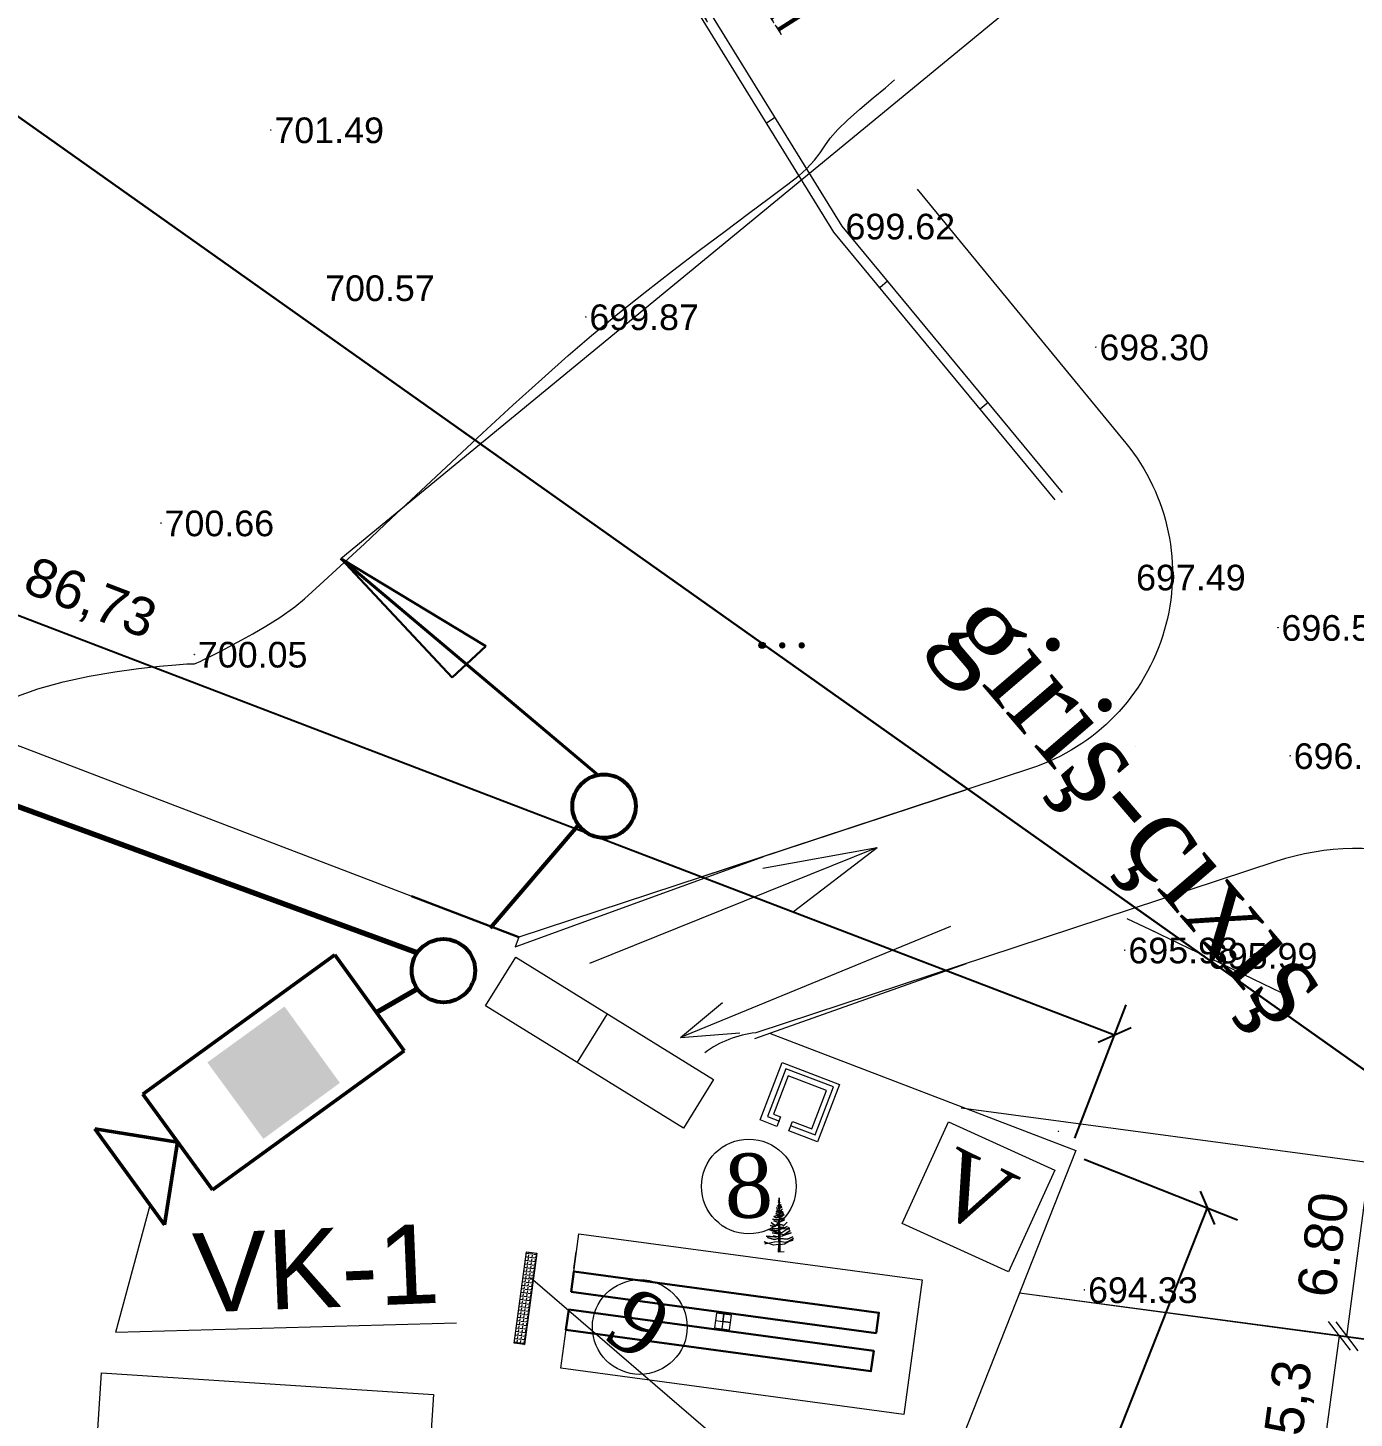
# Model space of a CAD drawing. Header units: feet. Extents: x 3381 to 682707, y 675186 to 4374675.
# Drawn here: x 680679.6 to 680731.3, y 4372546.6 to 4372600.8 of the extents above; entities that cross this region are included whole.
import ezdxf

# ---------------------------------------------------------------- set-up
doc = ezdxf.new("R2010")
doc.units = ezdxf.units.FT
doc.header["$MEASUREMENT"] = 0
doc.header["$PDMODE"] = 34
doc.header["$PDSIZE"] = 0.01
doc.linetypes.add('DUZ', pattern=[0])
doc.layers.get('0').update_dxf_attribs({"linetype": 'CONTINUOUS'})
doc.layers.get('Defpoints').update_dxf_attribs({"linetype": 'CONTINUOUS'})
for name, color, linetype in [('0_Point_Height', 2, 'CONTINUOUS'), ('0_Point_Point', 7, 'CONTINUOUS'), ('Aqaclar', 3, 'CONTINUOUS'), ('col bitkisi', 7, 'CONTINUOUS'), ('Layer8', 7, 'CONTINUOUS'), ('Lep-Stolb', 7, 'CONTINUOUS'), ('ramka', 7, 'CONTINUOUS'), ('Yazilar', 7, 'CONTINUOUS'), ('yol', 7, 'CONTINUOUS')]:
    doc.layers.add(name, color=color, linetype=linetype)
doc.layers.add('_cp_basic_Shtamp_0.5', color=7, linetype='CONTINUOUS', lineweight=50)
doc.layers.add('ANA HORIZONTAL', color=24, linetype='CONTINUOUS', lineweight=30)
doc.styles.add('ARİAL', font='arial.ttf')
doc.styles.get("Standard").update_dxf_attribs({"font": 'arial.ttf', "height": 1.5})
doc.styles.add('style5', font='arialazlat.ttf', dxfattribs={"height": 400})
doc.dimstyles.new('ISO-25', dxfattribs={"dimtxt": 1.5, "dimasz": 1, "dimexe": 1.25, "dimexo": 0.625, "dimtad": 1, "dimtxsty": 'Standard', "dimblk": 'OBLIQUE', "dimcen": 2.5, "dimadec": 0, "dimazin": 0, "dimtfac": 1, "dimtmove": 0, "dimatfit": 3, "dimldrblk": 'OBLIQUE', "dimfxl": 1, "dimarcsym": 0})

# ---------------------------------------------------------------- blocks, each defined once
blk = doc.blocks.new('gho09')
at = {"layer": 'yol', "lineweight": 20, "ltscale": 0.4}
h = blk.add_hatch(dxfattribs=at)
h.set_pattern_fill('ANGLE', color=256, scale=0.02)
h.set_pattern_definition([(0, (0, 0), (0, 0.1397), [0.1016, -0.0381]), (90, (0, 0), (-0.1397, 0), [0.1016, -0.0381])])
h.paths.add_polyline_path([(6099.173, 5735.746), (6095.576, 5735.746), (6095.576, 5736.146), (6099.173, 5736.146)])
for points in [[(6099.173, 5735.746), (6095.576, 5735.746), (6095.576, 5736.146), (6099.173, 5736.146)], [(6097.791, 5728.494), (6097.225, 5728.494), (6097.225, 5727.904), (6097.791, 5727.904)]]:
    blk.add_lwpolyline(points, close=True, dxfattribs=at)
at = {"layer": 'yol', "lineweight": 30, "ltscale": 0.4}
for points in [[(6096.362, 5734.218), (6096.362, 5722.218), (6097.162, 5722.218), (6097.162, 5734.218)], [(6097.862, 5734.218), (6097.862, 5722.218), (6098.662, 5722.218), (6098.662, 5734.218)]]:
    blk.add_lwpolyline(points, close=True, dxfattribs=at)
at = {"layer": 'yol', "lineweight": 20, "ltscale": 0.4}
blk.add_lwpolyline([(6097.508, 5728.494), (6097.508, 5727.904), (6097.508, 5728.199), (6097.791, 5728.199), (6097.225, 5728.199)], dxfattribs=at)
blk = doc.blocks.new('_Oblique')
at = {"color": 0, "linetype": 'ByBlock', "lineweight": -2}
blk.add_line((-0.5, -0.5), (0.5, 0.5), dxfattribs=at)
blk = doc.blocks.new('*D24')
at = {"color": 0, "lineweight": -2, "transparency": 16777216}
for p, q in [((680720.752, 4372556.705), (680726.726, 4372554.344)), ((680693.564, 4372473.803), (680725.564, 4372554.803)), ((680688.752, 4372475.705), (680694.726, 4372473.344))]:
    blk.add_line(p, q, dxfattribs=at)
at = {"layer": 'Defpoints', "color": 0, "lineweight": 30, "transparency": 16777216}
for p in [(680720.171, 4372556.934), (680725.564, 4372554.803), (680688.171, 4372475.934)]:
    blk.add_point(p, dxfattribs=at)
at = {"color": 0, "lineweight": -2, "transparency": 16777216}
for p, rotation in [((680725.564, 4372554.803), 68.44292071496228), ((680693.564, 4372473.803), 248.4429207149623)]:
    blk.add_blockref('_Oblique', p, dxfattribs=dict(at, rotation=rotation))
at = {"color": 0, "lineweight": 9, "transparency": 16777216, "insert": (680708.144, 4372514.864), "char_height": 1.5, "attachment_point": 5, "rotation": 68.4429}
blk.add_mtext('87,09', dxfattribs=at)
blk = doc.blocks.new('*D25')
at = {"color": 0, "lineweight": -2, "transparency": 16777216}
for p, q in [((680639.394, 4372588.518), (680641.385, 4372593.721)), ((680640.939, 4372592.554), (680721.939, 4372561.554)), ((680720.394, 4372557.518), (680722.385, 4372562.721))]:
    blk.add_line(p, q, dxfattribs=at)
at = {"layer": 'Defpoints', "color": 0, "lineweight": 30, "transparency": 16777216}
for p in [(680639.171, 4372587.934), (680721.939, 4372561.554), (680720.171, 4372556.934)]:
    blk.add_point(p, dxfattribs=at)
at = {"color": 0, "lineweight": -2, "transparency": 16777216}
for p, rotation in [((680640.939, 4372592.554), 159.0573494500117), ((680721.939, 4372561.554), 339.0573494500117)]:
    blk.add_blockref('_Oblique', p, dxfattribs=dict(at, rotation=rotation))
at = {"color": 0, "lineweight": 9, "transparency": 16777216, "insert": (680681.984, 4372578.479), "char_height": 1.5, "attachment_point": 5, "rotation": 339.0573}
blk.add_mtext('86,73', dxfattribs=at)
blk = doc.blocks.new('V-V2')
at = {"ltscale": 0.5}
for color, points in [(3, [(750.4, 202.2), (550.4, 201.2), (550.4, 1.2), (750.4, 2.2)]), (2, [(950.4, 203.1), (750.4, 202.2), (750.4, 2.2), (951.4, 3.1)]), (5, [(750.4, 2.2), (550.4, 1.2), (550.3, -196.8), (750.3, -196.8)]), (7, [(951.4, 3.1), (750.4, 2.2), (750.3, -196.8), (952.3, -196.9)])]:
    blk.add_hatch(color=color, dxfattribs=at).paths.add_polyline_path(points)
for p, q in [((251.2, -48.8), (251.2, 251.2)), ((251.2, 251.2), (1251.2, 251.2)), ((1251.2, 251.2), (1251.2, -248.8)), ((1251.2, 1.2), (1501.2, 251.2)), ((1501.2, 251.2), (1501.2, -248.8)), ((1501.2, -248.8), (1251.2, 1.2)), ((251.2, -248.8), (251.2, -48.8)), ((1251.2, -248.8), (251.2, -248.8))]:
    blk.add_line(p, q)

msp = doc.modelspace()

# ---------------------------------------------------------------- hatches: boundary and pattern name
at = {"layer": 'col bitkisi', "lineweight": 9, "ltscale": 1.5}
h = msp.add_hatch(color=256, dxfattribs=at)
edge = h.paths.add_edge_path()
edge.add_arc((680708.203, 4372576.733), 0.125, 0, 360)
h = msp.add_hatch(color=256, dxfattribs=at)
edge = h.paths.add_edge_path()
edge.add_arc((680708.986, 4372576.733), 0.125, 0, 360)
h = msp.add_hatch(color=256, dxfattribs=at)
edge = h.paths.add_edge_path()
edge.add_arc((680709.744, 4372576.733), 0.125, 0, 360)

# ---------------------------------------------------------------- linework, layer by layer
at = {"color": 1, "lineweight": 30}
msp.add_line((680448.768, 4372760.546), (681004.723, 4372366.794), dxfattribs=at)
at = {"color": 0, "linetype": 'DUZ', "lineweight": 18}
for p, q in [((680691.776, 4372580.12), (680722.683, 4372605.536)), ((680683.014, 4372549.961, -0.341), (680684.353, 4372554.906, -0.092))]:
    msp.add_line(p, q, dxfattribs=at)
at = {"linetype": 'Continuous', "lineweight": 9}
for p, q in [((680708.705, 4372597.306), (680708.371, 4372597.085)), ((680713.091, 4372590.928), (680712.786, 4372590.669)), ((680717.009, 4372586.195), (680716.704, 4372585.936))]:
    msp.add_line(p, q, dxfattribs=at)
at = {"color": 7, "lineweight": 70}
msp.add_line((680694.755, 4372564.744), (680641.317, 4372584.334), dxfattribs=at)
at = {"color": 0, "linetype": 'DUZ', "lineweight": 40}
msp.add_line((680701.805, 4372571.677), (680691.776, 4372580.12), dxfattribs=at)
at = {"color": 0, "linetype": 'DUZ', "lineweight": 30}
for p, q in [((680691.776, 4372580.12), (680696.121, 4372575.484)), ((680697.428, 4372576.708), (680691.776, 4372580.12)), ((680696.121, 4372575.484), (680697.428, 4372576.708))]:
    msp.add_line(p, q, dxfattribs=at)
at = {"color": 7, "lineweight": 9}
for p, q in [((680716.126, 4372571.095), (680698.713, 4372565.36)), ((680698.713, 4372565.36), (680698.57, 4372564.987)), ((680702.16, 4372562.374), (680700.987, 4372560.48)), ((680715.958, 4372558.701), (680733.131, 4372556.413)), ((680730.988, 4372549.797), (680731.892, 4372556.578)), ((680700.94, 4372553.097, 452.353), (680700.851, 4372552.438, 452.353)), ((680718.237, 4372551.496), (680731.939, 4372549.649)), ((680718.237, 4372551.496), (680732.227, 4372549.632)), ((680729.994, 4372544.563), (680730.7, 4372549.816))]:
    msp.add_line(p, q, dxfattribs=at)
at = {"lineweight": 53}
msp.add_line((680701.075, 4372569.768), (680697.607, 4372565.713), dxfattribs=at)
at = {"color": 3, "lineweight": 9}
for p, q in [((680698.57, 4372564.987, 452.353), (680708.262, 4372568.505)), ((680698.713, 4372565.36), (680698.57, 4372564.987, 452.353)), ((680707.913, 4372561.411), (680716.163, 4372564.336, -240.685))]:
    msp.add_line(p, q, dxfattribs=at)
at = {"color": 100, "lineweight": 9}
for p, q in [((680712.662, 4372568.842, 0.074), (680701.476, 4372564.326)), ((680712.68, 4372568.844), (680708.223, 4372568.029, 19.356)), ((680712.68, 4372568.844), (680709.422, 4372566.344)), ((680715.539, 4372565.778), (680705.02, 4372561.45)), ((680705.02, 4372561.45), (680706.653, 4372562.81, -74.118)), ((680705.02, 4372561.45), (680707.332, 4372561.623))]:
    msp.add_line(p, q, dxfattribs=at)
at = {"color": 7, "lineweight": 30}
msp.add_line((680698.713, 4372565.36), (680694.536, 4372566.959), dxfattribs=at)
at = {"lineweight": 70}
msp.add_line((680694.772, 4372563.338), (680693.168, 4372562.422), dxfattribs=at)
at = {"linetype": 'DUZ', "lineweight": 18}
for p, q in [((680699.17, 4372552.093), (680710.966, 4372541.948)), ((680683.014, 4372549.961, -0.341), (680696.29, 4372550.322, -0.341))]:
    msp.add_line(p, q, dxfattribs=at)
at = {"linetype": 'Continuous', "lineweight": 9, "elevation": 697.485}
for points in [[(680719.627, 4372582.406), (680710.99, 4372592.839), (680702.105, 4372607.247), (680690.294, 4372627.276), (680680.274, 4372644.215), (680669.148, 4372662.35), (680656.802, 4372682.898)], [(680719.906, 4372582.695), (680711.316, 4372593.072), (680702.448, 4372607.453), (680690.639, 4372627.479), (680680.617, 4372644.421), (680669.49, 4372662.557), (680657.145, 4372683.104)]]:
    msp.add_lwpolyline(points, dxfattribs=at)
at = {"color": 7, "lineweight": 9}
msp.add_lwpolyline([(680714.247, 4372594.516), (680722.376, 4372584.616, -0.527044), (680718.696, 4372571.941), (680705.776, 4372567.686)], format="xyb", dxfattribs=at)
for points in [[(680708.494, 4372561.617), (680720.431, 4372557.049), (680688.289, 4372475.689), (680595.884, 4372503.812), (680639.074, 4372588.185), (680698.713, 4372565.36)], [(680722.74, 4372572.784), (680722.74, 4372572.784)]]:
    msp.add_lwpolyline(points, dxfattribs=at)
at = {"color": 7, "lineweight": 9, "elevation": -240.685}
msp.add_lwpolyline([(680752.974, 4372548.175), (680739.095, 4372565.142, 0.310246), (680728.227, 4372568.309), (680707.953, 4372561.633, 0.132762), (680705.967, 4372560.852), (680705.967, 4372560.852)], format="xyb", dxfattribs=at)
at = {"color": 7, "lineweight": 9}
for points in [[(680698.598, 4372564.58), (680706.308, 4372559.805), (680705.135, 4372557.911), (680697.425, 4372562.687)], [(680682.453, 4372548.37), (680695.395, 4372547.53), (680693.741, 4372522.058), (680680.799, 4372522.898)]]:
    msp.add_lwpolyline(points, close=True, dxfattribs=at)
at = {"color": 7, "linetype": 'DUZ', "lineweight": 9, "elevation": 695.5, "flags": 128}
msp.add_lwpolyline([(680708.92, 4372558.356), (680708.777, 4372557.982), (680708.123, 4372558.233), (680708.981, 4372560.474), (680711.222, 4372559.616), (680710.365, 4372557.375), (680709.244, 4372557.804), (680709.387, 4372558.177), (680710.134, 4372557.891), (680710.706, 4372559.386), (680709.212, 4372559.957), (680708.64, 4372558.463), (680708.92, 4372558.356)], dxfattribs=at)
at = {"color": 7, "linetype": 'DUZ', "lineweight": 9, "elevation": 695.5}
msp.add_lwpolyline([(680709.339, 4372558.007), (680710.273, 4372557.65), (680710.988, 4372559.518), (680709.12, 4372560.232), (680708.405, 4372558.365), (680708.872, 4372558.186)], dxfattribs=at)
at = {"color": 7, "lineweight": 9, "elevation": 931.185}
msp.add_lwpolyline([(680700.755, 4372551.536), (680701.062, 4372553.8), (680714.441, 4372552.001), (680713.729, 4372546.75), (680700.352, 4372548.563), (680700.661, 4372550.843)], dxfattribs=at)
at = {"color": 1, "linetype": 'DUZ', "lineweight": 53}
for centre in [(680702.039, 4372570.465), (680695.779, 4372564.053)]:
    msp.add_circle(centre, 1.235, dxfattribs=at)
at = {"color": 7, "linetype": 'DUZ', "lineweight": 9}
for centre in [(680707.682, 4372555.641, 2321.685), (680703.432, 4372550.163, 1622.185)]:
    msp.add_circle(centre, 1.846, dxfattribs=at)
at = {"layer": '0_Point_Point', "lineweight": 9}
for p in [(680689.054, 4372596.824, 701.493), (680711.316, 4372593.072, 699.617), (680701.33, 4372589.537, 699.872), (680721.21, 4372588.361, 698.303), (680684.773, 4372581.501, 700.658), (680680.704, 4372578.736, 700.574), (680728.309, 4372577.426, 696.581), (680686.071, 4372576.383, 700.055), (680728.785, 4372572.429, 696.212), (680722.342, 4372564.852, 695.976), (680725.437, 4372564.642, 695.988), (680719.756, 4372557.79, 695.334), (680720.77, 4372551.611, 694.334)]:
    msp.add_point(p, dxfattribs=at)
at = {"layer": 'ANA HORIZONTAL', "color": 32, "lineweight": 9, "elevation": 700}
msp.add_lwpolyline([(680679.038, 4372574.703), (680679.973, 4372575.045), (680680.955, 4372575.315), (680681.97, 4372575.532), (680682.966, 4372575.702), (680683.895, 4372575.829), (680684.706, 4372575.919), (680685.349, 4372575.978), (680685.775, 4372576.009), (680685.935, 4372576.019), (680686.002, 4372576.017), (680686.07, 4372576.017), (680686.163, 4372576.053), (680686.291, 4372576.11), (680686.441, 4372576.181), (680686.743, 4372576.327), (680687.134, 4372576.526), (680687.553, 4372576.75), (680687.92, 4372576.95), (680688.356, 4372577.188), (680688.853, 4372577.475), (680689.4, 4372577.822), (680689.988, 4372578.239), (680690.364, 4372578.553), (680690.964, 4372579.091), (680691.753, 4372579.818), (680692.696, 4372580.697), (680693.758, 4372581.691), (680694.902, 4372582.763), (680696.095, 4372583.878), (680697.301, 4372584.999), (680698.485, 4372586.09), (680699.611, 4372587.114), (680700.645, 4372588.034), (680701.55, 4372588.815), (680702.575, 4372589.66), (680703.638, 4372590.505), (680704.709, 4372591.335), (680705.759, 4372592.133), (680706.758, 4372592.882), (680707.676, 4372593.565), (680708.482, 4372594.166), (680709.148, 4372594.668), (680709.642, 4372595.055), (680709.937, 4372595.308), (680710.241, 4372595.641), (680710.457, 4372595.931), (680710.642, 4372596.207), (680710.853, 4372596.502), (680711.149, 4372596.845), (680711.526, 4372597.208), (680712.01, 4372597.634), (680712.529, 4372598.072), (680713.006, 4372598.471), (680713.365, 4372598.78)], dxfattribs=at)
at = {"layer": 'Aqaclar', "color": 3, "lineweight": 9}
msp.add_lwpolyline([(680709.054, 4372553.092), (680708.842, 4372553.085), (680708.846, 4372553.379), (680708.638, 4372553.355), (680708.428, 4372553.431), (680708.278, 4372553.485), (680708.428, 4372553.431), (680708.303, 4372553.404), (680708.428, 4372553.431), (680708.682, 4372553.485), (680708.847, 4372553.492), (680708.846, 4372553.379), (680708.891, 4372553.384), (680708.895, 4372553.086), (680708.891, 4372553.384), (680709.067, 4372553.404), (680709.234, 4372553.498), (680709.402, 4372553.542), (680709.234, 4372553.498), (680709.427, 4372553.606), (680709.234, 4372553.498), (680709.093, 4372553.461), (680708.89, 4372553.49), (680708.891, 4372553.384), (680708.89, 4372553.49), (680708.872, 4372553.493), (680708.847, 4372553.492), (680708.849, 4372553.615), (680708.846, 4372553.615), (680708.676, 4372553.574), (680708.417, 4372553.647), (680708.676, 4372553.574), (680708.846, 4372553.615), (680708.849, 4372553.615), (680708.849, 4372553.661), (680708.84, 4372553.663), (680708.625, 4372553.712), (680708.755, 4372553.682), (680708.682, 4372553.671), (680708.354, 4372553.704), (680708.682, 4372553.671), (680708.755, 4372553.682), (680708.85, 4372553.697), (680708.849, 4372553.661), (680708.85, 4372553.697), (680708.887, 4372553.703), (680708.89, 4372553.49), (680708.888, 4372553.615), (680708.891, 4372553.615), (680709.194, 4372553.582), (680709.396, 4372553.671), (680709.194, 4372553.582), (680708.888, 4372553.615), (680708.887, 4372553.703), (680708.998, 4372553.72), (680709.295, 4372553.93), (680709.033, 4372553.744), (680709.055, 4372553.736), (680709.339, 4372553.833), (680709.055, 4372553.736), (680708.947, 4372553.777), (680708.886, 4372553.786), (680708.887, 4372553.703), (680708.886, 4372553.786), (680708.851, 4372553.792), (680708.85, 4372553.697), (680708.851, 4372553.792), (680708.587, 4372553.833), (680708.851, 4372553.792), (680708.852, 4372553.841), (680708.783, 4372553.841), (680708.461, 4372553.963), (680708.783, 4372553.841), (680708.852, 4372553.841), (680708.853, 4372553.944), (680708.764, 4372553.906), (680708.556, 4372553.955), (680708.764, 4372553.906), (680708.884, 4372553.957), (680708.885, 4372553.841), (680708.852, 4372553.841), (680708.885, 4372553.841), (680708.886, 4372553.786), (680708.885, 4372553.841), (680708.966, 4372553.841), (680709.165, 4372553.974), (680709.257, 4372554.036), (680709.165, 4372553.974), (680709.187, 4372553.971), (680709.282, 4372553.987), (680709.187, 4372553.971), (680709.03, 4372553.995), (680709.002, 4372554.008), (680708.884, 4372553.957), (680709.002, 4372554.008), (680709.181, 4372554.084), (680709.002, 4372554.008), (680708.941, 4372554.036), (680709.048, 4372554.06), (680708.941, 4372554.036), (680708.872, 4372554.068), (680708.883, 4372554.063), (680708.883, 4372554.023), (680708.941, 4372554.036), (680708.883, 4372554.023), (680708.884, 4372553.957), (680708.883, 4372554.023), (680708.854, 4372554.017), (680708.853, 4372553.944), (680708.854, 4372554.017), (680708.758, 4372553.995), (680708.581, 4372554.003), (680708.758, 4372553.995), (680708.854, 4372554.017), (680708.855, 4372554.108), (680708.91, 4372554.1), (680708.882, 4372554.104), (680708.883, 4372554.063), (680708.882, 4372554.104), (680708.855, 4372554.108), (680708.682, 4372554.133), (680708.549, 4372554.238), (680708.682, 4372554.133), (680708.746, 4372554.124), (680708.682, 4372554.084), (680708.512, 4372554.125), (680708.682, 4372554.084), (680708.746, 4372554.124), (680708.856, 4372554.192), (680708.855, 4372554.108), (680708.882, 4372554.104), (680708.881, 4372554.168), (680709.042, 4372554.125), (680709.181, 4372554.246), (680709.042, 4372554.125), (680708.881, 4372554.168), (680708.88, 4372554.249), (680709.067, 4372554.335), (680708.84, 4372554.23), (680708.657, 4372554.295), (680708.84, 4372554.23), (680708.857, 4372554.238), (680708.856, 4372554.192), (680708.858, 4372554.35), (680708.84, 4372554.343), (680708.752, 4372554.335), (680708.606, 4372554.36), (680708.752, 4372554.335), (680708.84, 4372554.343), (680708.858, 4372554.35), (680708.879, 4372554.357), (680708.88, 4372554.249), (680708.879, 4372554.357), (680709.099, 4372554.432), (680708.993, 4372554.396), (680709.067, 4372554.392), (680708.916, 4372554.4), (680708.802, 4372554.457), (680708.859, 4372554.428), (680708.858, 4372554.35), (680708.879, 4372554.357), (680708.878, 4372554.451), (680708.752, 4372554.416), (680708.663, 4372554.489), (680708.752, 4372554.416), (680708.859, 4372554.446), (680708.859, 4372554.428), (680708.859, 4372554.446), (680708.96, 4372554.473), (680709.061, 4372554.554), (680708.96, 4372554.473), (680708.878, 4372554.451), (680708.877, 4372554.492), (680708.91, 4372554.489), (680709.036, 4372554.603), (680708.91, 4372554.489), (680708.877, 4372554.492), (680708.86, 4372554.493), (680708.859, 4372554.446), (680708.86, 4372554.493), (680708.72, 4372554.505), (680708.86, 4372554.493), (680708.86, 4372554.509), (680708.733, 4372554.594), (680708.86, 4372554.509), (680708.861, 4372554.62), (680708.865, 4372554.619), (680708.752, 4372554.667), (680708.865, 4372554.619), (680708.973, 4372554.684), (680708.876, 4372554.625), (680708.877, 4372554.492), (680708.876, 4372554.558), (680709.017, 4372554.651), (680708.876, 4372554.558), (680708.875, 4372554.695), (680708.935, 4372554.708), (680708.992, 4372554.773), (680708.935, 4372554.708), (680708.875, 4372554.695), (680708.862, 4372554.692), (680708.861, 4372554.62), (680708.862, 4372554.692), (680708.821, 4372554.684), (680708.771, 4372554.748), (680708.821, 4372554.684), (680708.862, 4372554.692), (680708.863, 4372554.786), (680708.752, 4372554.813), (680708.884, 4372554.781), (680708.973, 4372554.829), (680708.884, 4372554.781), (680708.874, 4372554.783), (680708.875, 4372554.695), (680708.874, 4372554.783), (680708.873, 4372554.828), (680708.954, 4372554.87), (680708.873, 4372554.828), (680708.872, 4372554.9), (680708.903, 4372554.894), (680708.872, 4372554.9), (680708.821, 4372554.91), (680708.865, 4372554.902), (680708.863, 4372554.786), (680708.864, 4372554.83), (680708.821, 4372554.837), (680708.864, 4372554.83), (680708.864, 4372554.86), (680708.79, 4372554.886), (680708.864, 4372554.86), (680708.865, 4372554.902), (680708.865, 4372554.941), (680708.84, 4372554.951), (680708.872, 4372554.939), (680708.903, 4372554.926), (680708.928, 4372554.894), (680708.915, 4372554.911), (680708.947, 4372554.935), (680708.903, 4372554.902), (680708.915, 4372554.911), (680708.903, 4372554.926), (680708.872, 4372554.939), (680708.872, 4372554.9), (680708.872, 4372554.939), (680708.871, 4372555.001), (680708.91, 4372555.032), (680708.876, 4372555.005), (680708.897, 4372554.991), (680708.876, 4372555.005), (680708.866, 4372555.011), (680708.821, 4372555.04), (680708.866, 4372555.011), (680708.867, 4372555.071), (680708.84, 4372555.105), (680708.867, 4372555.071), (680708.868, 4372555.193), (680708.871, 4372555.008), (680708.871, 4372555.001), (680708.871, 4372555.008), (680708.866, 4372555.011), (680708.866, 4372554.997), (680708.871, 4372555.001), (680708.859, 4372554.991), (680708.866, 4372554.997), (680708.865, 4372554.941)], dxfattribs=at)
at = {"layer": 'col bitkisi', "lineweight": 9, "ltscale": 1.5}
msp.add_circle((680708.203, 4372576.733), 0.125, dxfattribs=at)
at = {"layer": 'Lep-Stolb', "color": 1, "lineweight": 9}
for p, q in [((680722.422, 4372566.092, 695.988), (680723.548, 4372565.55, 695.988)), ((680723.323, 4372565.658, 695.988), (680725.211, 4372564.75, 695.988)), ((680725.662, 4372564.534, 695.988), (680727.326, 4372563.734, 695.988)), ((680727.326, 4372563.734, 695.988), (680728.464, 4372563.186, 695.988))]:
    msp.add_line(p, q, dxfattribs=at)
at = {"layer": 'yol', "lineweight": 9}
msp.add_lwpolyline([(680715.469, 4372558.158), (680719.605, 4372556.278), (680717.802, 4372552.312), (680713.666, 4372554.192)], close=True, dxfattribs=at)

# ---------------------------------------------------------------- block references
at = {"color": 7, "lineweight": 9}
for p, rotation in [((680730.7, 4372549.816), 82.34300490597937), ((680730.988, 4372549.797), 262.4122479023948)]:
    msp.add_blockref('_Oblique', p, dxfattribs=dict(at, rotation=rotation))
at = {"layer": '_cp_basic_Shtamp_0.5', "lineweight": 18, "xscale": 0.0092387357225419, "yscale": 0.0092387357225419, "zscale": 0.0092387357225419, "rotation": 215.9438702791787}
msp.add_blockref('V-V2', (680694.768, 4372564.168), dxfattribs=at)
msp.add_blockref('V-V2', (680694.768, 4372564.168), dxfattribs=at)
msp.add_blockref('V-V2', (680694.768, 4372564.168), dxfattribs=at)
msp.add_blockref('V-V2', (680694.768, 4372564.168), dxfattribs=at)
at = {"layer": 'yol', "lineweight": 9, "rotation": 82.27822933220608}
msp.add_blockref('gho09', (685563.651, 4365738.503, 931.185), dxfattribs=at)

# ---------------------------------------------------------------- texts
at = {"color": 1, "linetype": 'DUZ', "lineweight": 9, "insert": (680714.24, 4372583.31, 422.873), "char_height": 3.36259, "width": 87.73628, "attachment_point": 1, "rotation": 310.5845}
msp.add_mtext('{\\fArial|b0|i0|c238|p34;\\C256;   \\fTimes New Roman|b0|i0|c238|p18;\\H1.0037x; giriş-çıxış}', dxfattribs=at)
at = {"color": 7, "lineweight": 9, "char_height": 1.5, "attachment_point": 5}
for s, insert, rotation in [('{\\fArial|b0|i0|c238|p34;6.80}', (680730.061, 4372553.371), 82.4122), ('5,3', (680728.835, 4372547.393), 82.343)]:
    msp.add_mtext(s, dxfattribs=dict(at, insert=insert, rotation=rotation))
at = {"layer": '0_Point_Height', "color": 0, "lineweight": 9}
for s, p in [('701.49', (680689.19, 4372596.31, 701.493)), ('699.62', (680711.451, 4372592.558, 699.617)), ('700.57', (680691.167, 4372590.155, 700.574)), ('699.87', (680701.466, 4372589.023, 699.872)), ('698.30', (680721.345, 4372587.847, 698.303)), ('700.66', (680684.908, 4372580.987, 700.658)), ('697.49', (680722.778, 4372578.876, 697.485)), ('696.58', (680728.444, 4372576.912, 696.581)), ('700.05', (680686.206, 4372575.869, 700.055)), ('696.21', (680728.92, 4372571.915, 696.212)), ('695.98', (680722.477, 4372564.338, 695.976)), ('695.99', (680725.572, 4372564.128, 695.988)), ('694.33', (680720.905, 4372551.097, 694.334))]:
    msp.add_text(s, height=1, dxfattribs=at).set_placement(p)
at = {"layer": 'Layer8', "color": 0, "lineweight": 9, "style": 'style5'}
for s, insert, char_height, width, attachment_point, rotation in [('{\\fTimes New Roman|b0|i0|c238|p18;  V}', (680713.984, 4372558.102, 0.081), 2.6202, 108.55784, 1, 333.9066), ('{\\fTimes New Roman|b0|i0|c238|p18;\\H1.27391x;8\\H0.78498x;  }', (680706.759, 4372554.367, 3016.685), 1.96246, 81.30669, 7, 1.0906), ('{\\fTimes New Roman|b0|i0|c238|p18;\\H1.27391x;9\\H0.78498x;  }', (680701.905, 4372549.72, 1622.185), 1.96246, 81.30669, 7, 327.2746)]:
    msp.add_mtext(s, dxfattribs=dict(at, insert=insert, char_height=char_height, width=width, attachment_point=attachment_point, rotation=rotation))
at = {"layer": 'ramka', "color": 7, "linetype": 'DUZ', "lineweight": 18, "ltscale": 0.5, "insert": (680685.963, 4372553.806), "char_height": 3.0918, "width": 59.68618, "attachment_point": 1, "rotation": 2.3434, "style": 'ARİAL'}
msp.add_mtext('VK-{\\fArial|b0|i0|c238|p34;1}', dxfattribs=at)
at = {"layer": 'Yazilar', "lineweight": 9, "insert": (680707.654, 4372604.955), "char_height": 1.3, "width": 0.10588, "attachment_point": 1, "rotation": 302.4345}
msp.add_mtext('{\\fTimes New Roman|b0|i0|c238|p18;çınqıl yol}', dxfattribs=at)

# ---------------------------------------------------------------- dimensions: what is measured, and where the dimension line sits
at = {"color": 7, "lineweight": 9}
for p1, distance, picture, middle in [((680639.171, 4372587.934), 4.946, '*D25', (680681.984, 4372578.479)), ((680688.171, 4372475.934), -5.799, '*D24', (680708.144, 4372514.864))]:
    dim = msp.add_aligned_dim(p1=p1, p2=(680720.171, 4372556.934), distance=distance, dimstyle='ISO-25', dxfattribs=at)
    dim.commit()
    dim.dimension.update_dxf_attribs({"geometry": picture, "text_midpoint": middle})

doc.saveas('drawing.dxf')
